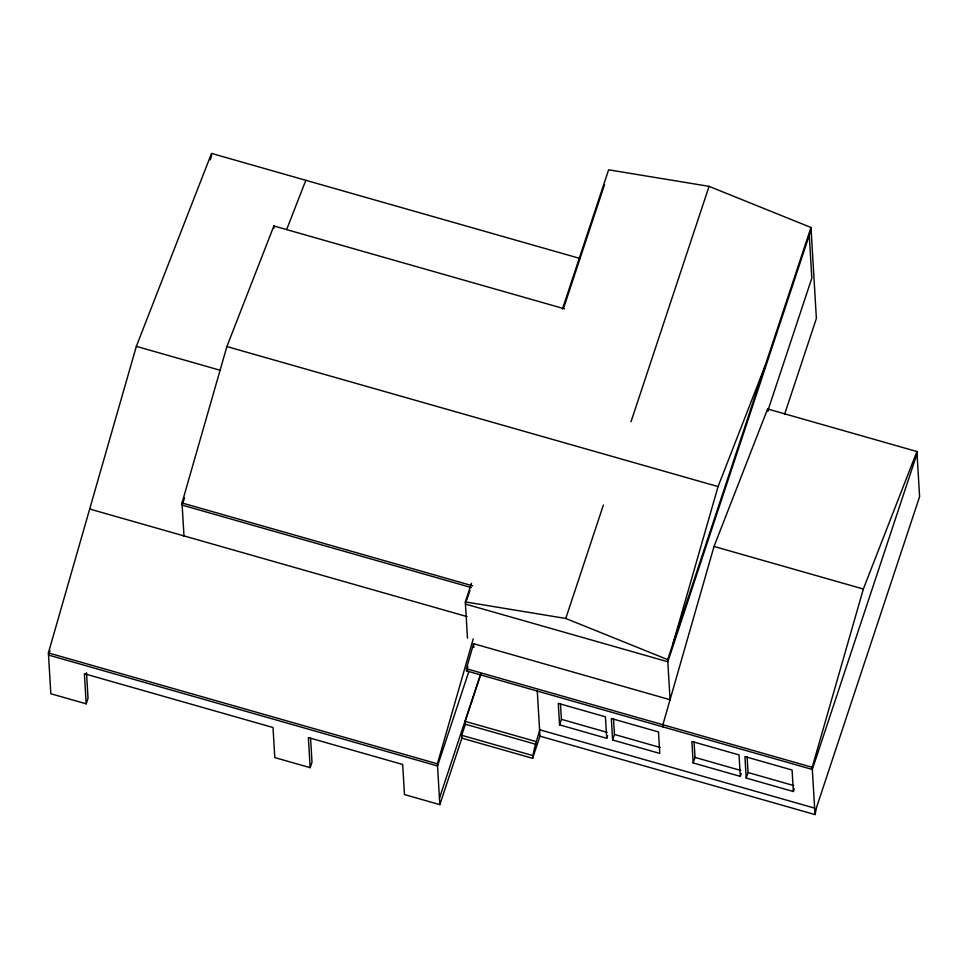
<?xml version="1.0" encoding="UTF-8"?>
<svg xmlns="http://www.w3.org/2000/svg" width="968" height="968" viewBox="0 0 968 968"><rect width="100%" height="100%" fill="white"/><g stroke="black" fill="none" stroke-linecap="round" stroke-linejoin="round"><path stroke-width="1.45" d="M86.503 672.712L88.028 698.279L86.188 703.821L50.82 693.741L48.4 652.916L136.343 346.363L211.532 153.416L580.122 258.504M184.005 536.236L182.02 502.961L226.887 346.556L273.883 225.968L564.513 308.828M86.188 703.821L84.397 673.74L273.012 727.512L274.803 757.593L310.159 767.672L308.368 737.592L402.676 764.478L404.467 794.559L439.835 804.638L437.403 763.812L473.255 638.82M917.047 453.689L812.321 769.463L466.54 670.885L466.419 668.731L473.594 643.708L670.062 699.719M765.18 368.142L765.047 366.001L718.062 486.589L673.196 642.994L673.317 645.136M537.276 691.043L539.95 736.164L815.008 814.584L816.714 806.889L919.6 496.657L916.914 451.536L767.6 408.968L714.033 546.448L662.886 724.742L663.007 726.895M815.008 814.584L812.2 767.309L863.347 589.016L916.914 451.536M210.225 159.865L211.653 155.57M49.949 650.774L48.533 655.07L437.536 765.966L468.863 671.477M184.537 497.939L182.153 505.114L471.331 587.552M310.159 767.672L311.999 762.131L310.571 738.076M467.471 638.154L465.318 601.914L471.513 583.256M562.444 309.058L608.618 169.811L709.072 186.352L810.978 227.492L816.387 318.46L784.649 414.159M466.818 599.918L470.037 590.214M563.521 308.332L604.54 184.646M466.54 670.885L467.919 666.722M439.448 798.201L480.733 673.692M439.835 804.638L461.881 738.16L461.712 735.293L465.378 724.221L465.209 721.354L480.83 674.26M465.318 601.914L565.772 618.467L603.379 505.054M630.991 421.794L709.072 186.352M461.881 738.16L532.606 758.331C533.707 748.869 537.034 739.697 539.612 730.441M532.606 758.331L539.95 736.164M607.626 735.535L606.718 738.306L559.564 724.863L561.404 719.321L560.46 703.567M612.611 739.988L611.328 718.498L658.482 731.941L659.765 753.419L612.611 739.988L614.438 734.446L613.506 718.68M670.098 700.288L667.678 659.607L810.978 227.492M811.111 229.646L667.811 661.761L465.451 604.068M767.672 411.279L811.825 278.155L809.272 235.188M741.234 773.614L740.314 776.384L693.161 762.941L695 757.412L694.056 741.645M794.28 788.739L793.361 791.509L746.207 778.066L748.046 772.524L747.102 756.77M286.625 229.597L305.84 180.302M226.887 346.556L718.062 486.589M136.343 346.363L220.486 370.357M714.033 546.448L863.347 589.016M182.02 502.961L472.65 585.821M89.673 509.023L467.072 616.616M466.419 668.731L812.2 767.309M561.404 719.321L607.117 732.352M614.438 734.446L660.164 747.477M695 757.412L740.714 770.443M748.046 772.524L793.76 785.568M539.575 729.727L814.62 808.135M465.209 721.354L535.933 741.512M465.378 724.221L536.103 744.38M461.712 735.293L532.436 755.463M48.4 652.916L437.403 763.812M565.772 618.467L667.678 659.607M793.361 791.509L792.078 770.02L744.924 756.577L746.207 778.066M767.6 408.968L767.733 411.122M740.314 776.384L739.032 754.907L691.878 741.464L693.161 762.941M606.718 738.306L605.436 716.816L558.282 703.373L559.564 724.863M473.594 643.708L473.824 647.471M273.883 225.968L274.017 228.121"/></g></svg>
